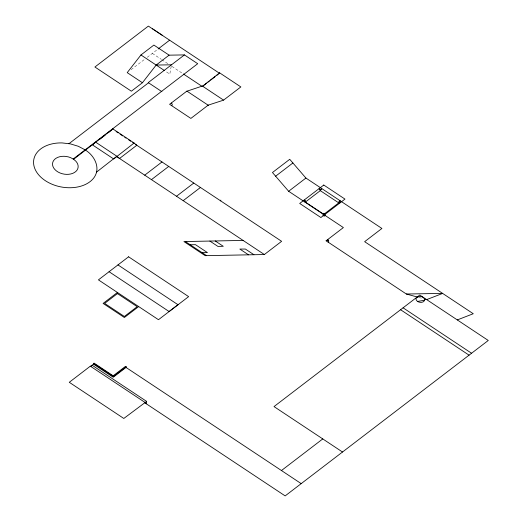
<?xml version="1.0" encoding="UTF-8"?>
<svg xmlns="http://www.w3.org/2000/svg" width="522" height="522" viewBox="0 0 522 522"><rect width="100%" height="100%" fill="white"/><g stroke="black" fill="none" stroke-linecap="round" stroke-linejoin="round"><path stroke-width="0.39" stroke-dasharray="2.61 1.96" d="M171.223 66.353L169.8 74.104L165.252 71.09M131.087 69.674L144.62 59.319M147.204 57.342L157.474 49.486M418.84 297.449L422.755 298.525M152.359 53.401L161.128 59.214M161.8 59.665L168.547 64.134M171.921 66.372L182.713 73.53"/><path stroke-width="0.78" d="M146.63 401.392L146.31 403.8L144.875 402.338L90.339 366.17L69.276 382.293L123.805 418.461L146.63 401.392L92.094 365.217L90.26 366.627L93.49 364.154L94.032 363.11L113.17 375.801L125.567 366.313L126.167 366.712L126.03 367.449L113.228 377.249L93.49 364.154M108.308 132.751L112.863 128.914L134.115 143.015L136.81 145.26L119.545 158.479L116.85 156.228L95.598 142.128L92.459 144.881L113.711 158.982L134.115 143.015L134.043 143.426L132.712 142.545M96.603 172.077L116.85 156.228M183.385 73.98L202.268 86.502L219.612 72.839L240.857 86.933L223.573 100.12M144.875 402.338L144.79 402.795L285.162 495.9L488.272 340.468L419.779 295.034L274.017 406.586L342.51 452.013M219.612 72.839L219.527 73.295L148.372 26.1L94.906 67.012L131.368 91.2L142.434 82.73L156.163 65.061L169.095 55.162L184.442 54.908L197.714 63.71L73.184 159.014L73.622 159.301L112.863 128.914M220.682 200.892L220.826 200.102M305.566 201.003L304.522 201.799L305.37 202.073L305.566 201.003L304.143 200.056L305.37 202.073L323.164 213.876M324.443 213.837L338.758 202.882L340.246 200.82L338.954 201.812L340.272 202.68L338.758 202.882L320.306 190.647L320.501 189.571L321.793 188.586L320.306 190.647L305.37 202.073M322.779 215.116L324.09 215.991L324.286 214.914M324.253 215.867L324.449 214.79M338.758 202.882L338.954 201.812M169.108 55.156L153.879 45.068L140.947 54.967L127.218 72.636L142.434 82.73M186.661 91.285L202.353 86.045L223.599 100.139L208.115 105.176M158.114 48.996L169.617 40.194M184.442 54.908L148.241 82.606L161.879 91.65M68.937 143.707L148.529 82.796M99.356 139.602L105.111 135.198M202.268 86.502L206.745 83.083M208.024 82.104L209.302 81.125M210.581 80.147L215.051 76.721M216.969 75.253L218.248 74.274M208.141 105.196L190.869 118.416L169.604 104.309L186.896 91.102L208.239 105.255M144.718 175.17L161.983 161.957M151.452 179.64L168.717 166.427M176.508 196.259L193.773 183.046M183.176 200.676L200.441 187.463M117.417 292.464L103.108 303.419L124.36 317.513L138.669 306.564M275.629 176.201L292.901 162.981M305.918 178.054L289.73 159.308L272.458 172.528L288.646 191.274L305.918 178.054L381.915 228.46L364.643 241.679L473.271 313.729L457.292 319.921M169.141 311.484L178.041 304.672M243.102 240.427L183.927 241.562L205.185 255.663L264.354 254.527L281.626 241.314L135.7 144.529M322.974 214.04L324.018 213.244L325.337 214.111M126.167 366.712L113.359 376.512L93.621 363.423M324.09 215.991L325.141 215.188M418.057 297.233L406.325 294.003L326.106 240.792L343.378 227.572L288.646 191.274M281.456 470.537L322.772 438.917M326.106 240.792L328.54 240.374A2.636 1.807 10.4 0 1 328.129 242.136M417.587 301.435L424.51 300.241M190.204 244.772L195.482 244.668L207.41 252.583L202.125 252.681M156.163 65.061L171.51 64.806M406.325 294.003L442.643 293.416L426.663 299.602L425.097 299.171M85.132 149.873L78.307 146.284L70.353 143.87L62.059 142.917A32.051 22.022 10.4 0 0 39.6 175.907A32.051 22.022 10.4 0 0 94.345 177.16C100.759 167.614 94.338 155.595 85.562 150.16M152.378 28.71L162.707 35.561M140.947 54.967L164.606 70.659M320.501 189.571L319.086 188.625L320.306 190.647M403.075 307.817L471.568 353.25M400.576 309.729L469.069 355.162M112.354 129.038L112.785 129.325M116.106 131.531L118.102 132.849M120.093 134.174L122.748 135.935M124.738 137.26L126.07 138.141M128.725 139.903L130.722 141.221M116.778 156.639L264.354 254.527M253.933 254.723L245.373 249.046L239.839 249.066L248.531 254.827M215.234 240.962L223.279 246.299L217.909 246.404L209.864 241.066M185.323 241.536L206.582 255.636M117.972 264.915L178.028 304.744M109.072 271.721L169.128 311.556M126.03 367.449L301.201 483.626M327.751 239.533L328.54 240.374M171.268 103.062A2.636 1.807 10.4 0 1 171.647 105.666M416.961 297.168L416.38 297.775A4.313 2.962 10.4 0 0 419.975 302.323A4.313 2.962 10.4 0 0 424.399 298.943A4.313 2.962 10.4 0 0 417.776 296.705L416.961 297.168M128.575 256.798L98.43 279.87L158.479 319.705L188.631 296.633L128.575 256.798M117.443 293.592L104.641 303.393L124.38 316.482L137.188 306.682L117.443 293.592M323.77 185.036L299.7 203.463L320.893 217.517L344.964 199.091L323.77 185.036M73.426 159.138L70.574 157.637A12.946 8.894 10.4 0 0 52.539 163.471A12.946 8.894 10.4 0 0 68.852 174.289A12.946 8.894 10.4 0 0 75.729 161.057L73.426 159.138"/></g></svg>
